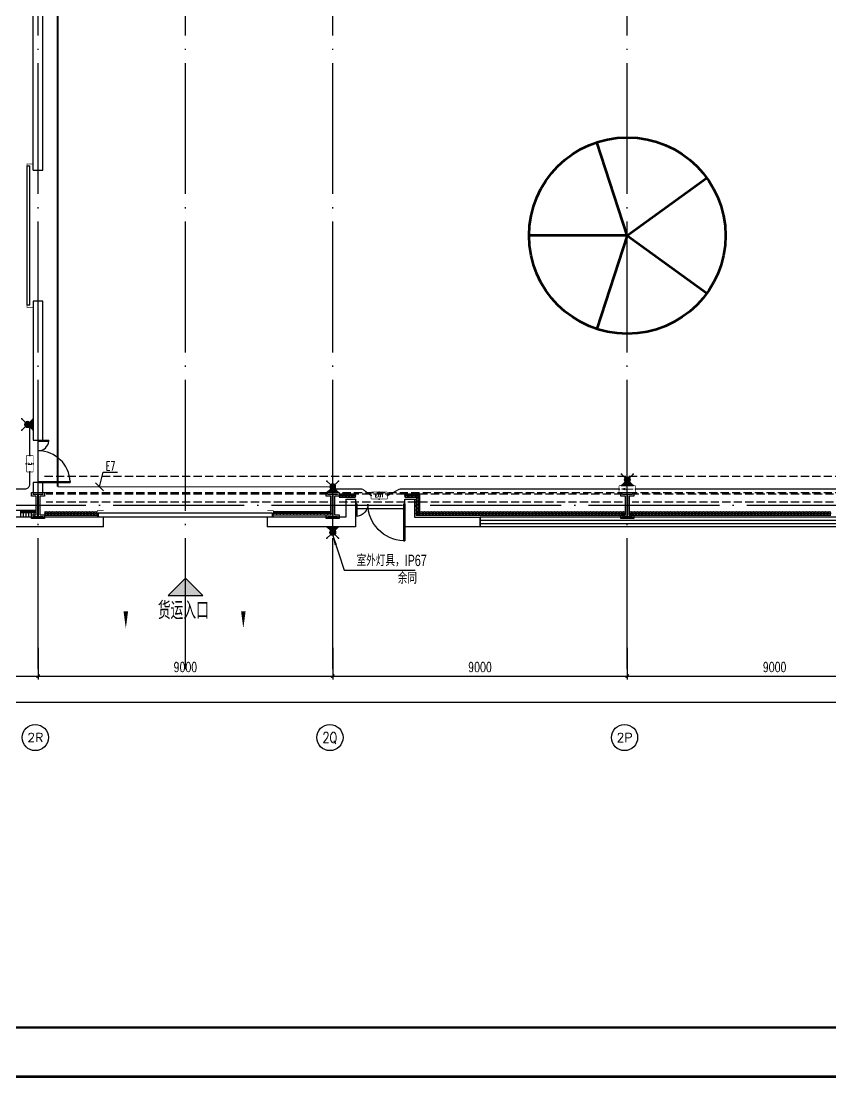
# Model space of a CAD drawing. Extents: x -1396510 to 1250330, y -1892470 to 1623980.
# Drawn here: x 266458 to 291194, y -816618 to -784327 of the extents above; entities that cross this region are included whole.
import ezdxf
from ezdxf.enums import TextEntityAlignment as Align

# ---------------------------------------------------------------- set-up
doc = ezdxf.new("R2010")
doc.units = 0
doc.header["$LTSCALE"] = 1000
doc.header["$MEASUREMENT"] = 0
for name, pattern in [('10平面$0$DASH', [0.35, 0.25, -0.1]), ('DASH', [0.35, 0.25, -0.1]), ('DOTE', [2.42, 2, -0.2, 0.02, -0.2])]:
    doc.linetypes.add(name, pattern=pattern)
doc.layers.get('Defpoints').update_dxf_attribs({"color": 210})
for name, color, linetype in [('0-cxFrame', 155, 'Continuous'), ('10平面$0$WINDOW', 4, 'Continuous'), ('99平面图例外参$0$A-HATCH-2', 251, 'Continuous'), ('A-AXIS-D', 1, 'Continuous'), ('A-AXIS-DOTE', 14, 'DOTE'), ('A-AXIS-SYMB', 3, 'Continuous'), ('A-HATCH-2', 251, 'Continuous'), ('A-HRAIL', 173, 'Continuous'), ('A-LIN-V', 9, 'Continuous'), ('A-SFCE', 30, 'Continuous'), ('A-TEXT', 61, 'Continuous'), ('A-WINDOW', 140, 'Continuous'), ('AS-COLN', 6, 'Continuous'), ('AS-WALL', 40, 'Continuous'), ('DIM-应急', 3, 'Continuous'), ('DIM-照明', 3, 'Continuous'), ('EQUIP-应急', 3, 'Continuous'), ('EQUIP-照明', 3, 'Continuous'), ('FH-tri', 180, 'Continuous'), ('WIRE-照明', 1, 'Continuous'), ('建-窗', 4, 'Continuous')]:
    doc.layers.add(name, color=color, linetype=linetype)
doc.layers.add('0-cxText', color=131, linetype='Continuous', lineweight=25)
doc.layers.add('A-云线2', color=3, linetype='Continuous', plot=False)
doc.styles.add('_TCH_AXIS', font='COMPLEX', dxfattribs={"bigfont": 'GBCBIG'})
doc.styles.add('_TCH_DIM_T3', font='SIMPLEX', dxfattribs={"width": 0.705882, "bigfont": 'GBCBIG'})
doc.styles.add('_TEL_DIM', font='SIMPLEX', dxfattribs={"width": 0.8, "height": 3.5, "bigfont": 'HZTXT'})
doc.styles.add('A-STANDARD', font='SIMPLEX', dxfattribs={"bigfont": 'GBCBIG'})
doc.styles.add('cx_tuming', font='simhei.ttf')
doc.styles.add('cx_tuqian1', font='')
doc.styles.add('HZTXT5', font='aa.shx', dxfattribs={"width": 0.7, "bigfont": 'hztxt.shx'})
doc.styles.add('黑体', font='simhei.ttf', dxfattribs={"height": 12})
doc.styles.get('cx_tuqian1').set_extended_font_data('SimSun')
doc.dimstyles.new('_TCH_ARCH&&100', dxfattribs={"dimtxt": 297.5, "dimasz": 100, "dimexe": 100, "dimexo": 100, "dimgap": 126.25, "dimtad": 1, "dimdec": 0, "dimzin": 0, "dimdsep": 46, "dimtxsty": '_TCH_DIM_T3', "dimblk": 'ARCHTICK', "dimcen": 0.09, "dimclrt": 7, "dimazin": 2, "dimtfac": 1, "dimtdec": 0, "dimtix": 1, "dimtmove": 2, "dimatfit": 3, "dimfxl": 0, "dimtolj": 1, "dimtzin": 0, "dimarcsym": 0})

# ---------------------------------------------------------------- blocks, each defined once
blk = doc.blocks.new('WINDOW2DLIB$DYNSTYLE$00000005')
at = {"color": 0}
for points in [[(-0.5, 0.5), (-0.5, -0.5)], [(-0.5, 0.5), (0.5, 0.5)], [(0.5, -0.5), (0.5, 0.5)], [(0.5, 0.1667), (-0.5, 0.1667)], [(0.5, -0.1667), (-0.5, -0.1667)], [(-0.5, -0.5), (0.5, -0.5)]]:
    blk.add_lwpolyline(points, dxfattribs=at)
blk = doc.blocks.new('10平面$0$$DorLib2D$00000126')
at = {"color": 0, "linetype": 'Continuous'}
for p, q in [((-0.532, 0.5), (-0.532, 0.9)), ((0.532, 0.9), (0.532, 0.5))]:
    blk.add_line(p, q, dxfattribs=at)
at = {"color": 0, "linetype": '10平面$0$DASH'}
for p, q in [((-0.532, 0.9), (0.532, 0.9)), ((-0.532, 0.5), (0.532, 0.5))]:
    blk.add_line(p, q, dxfattribs=at)
blk = doc.blocks.new('DOOR2DLIB$SYSLIB$00000123')
at = {"color": 0}
for p, q in [((0.475, -0.001), (0.475, 0.752)), ((0.475, 0.752), (0.5, 0.752)), ((0.5, -0.001), (0.5, 0.752)), ((-0.5, 0), (-0.5, 0.252)), ((-0.475, 0.252), (-0.5, 0.252)), ((-0.475, 0), (-0.475, 0.252)), ((-0.475, 0), (-0.5, 0)), ((0.475, -0.001), (0.5, -0.001))]:
    blk.add_line(p, q, dxfattribs=at)
for centre, radius, start, end in [((0.505, -0.002), 0.755, 92.2493, 179.7238), ((-0.501, 0.003), 0.251, 359.7899, 84.0974)]:
    blk.add_arc(centre, radius, start, end, dxfattribs=at)
blk = doc.blocks.new('42343243')
at = {"layer": '10平面$0$WINDOW'}
blk.add_line((-252654, 1222620), (-254154, 1222620), dxfattribs=at)
at = {"layer": 'AS-WALL'}
for p, q in [((-254154, 1223170), (-256854, 1223170)), ((-256854, 1222870), (-256854, 1223170)), ((-254154, 1222620), (-254154, 1223170)), ((-250354, 1223170), (-252654, 1223170)), ((-252654, 1222620), (-252654, 1223170)), ((-250354, 1222870), (-250354, 1223170)), ((-254454, 1222870), (-256854, 1222870)), ((-254454, 1222320), (-254454, 1222870)), ((-252354, 1222870), (-250354, 1222870)), ((-252354, 1222320), (-252354, 1222870)), ((-254154, 1222320), (-254154, 1222620)), ((-252654, 1222620), (-252654, 1222320)), ((-254454, 1222320), (-254154, 1222320)), ((-252654, 1222320), (-252354, 1222320))]:
    blk.add_line(p, q, dxfattribs=at)
at = {"layer": '10平面$0$WINDOW', "zscale": 300}
for name, p, xscale, yscale, rotation in [('DOOR2DLIB$SYSLIB$00000123', (-253404, 1222470), -1500, -1500, 179.9999999999555), ('10平面$0$$DorLib2D$00000126', (-259354, 1223020), 5000, 300, 179.9999999999992)]:
    blk.add_blockref(name, p, dxfattribs=dict(at, xscale=xscale, yscale=yscale, rotation=rotation))
at = {"layer": '建-窗', "xscale": -20900, "yscale": -300, "zscale": 300, "rotation": 359.9999999994902}
blk.add_blockref('WINDOW2DLIB$DYNSTYLE$00000005', (-239904, 1223020), dxfattribs=at)
blk = doc.blocks.new('nt66')
at = {"layer": 'A-HATCH-2', "color": 8}
blk.add_lwpolyline([(-195840, 766870), (-195440, 766870), (-195440, 766758), (-195586, 766758), (-195586, 766182), (-195440, 766182), (-195440, 766070), (-195840, 766070), (-195840, 766182), (-195694, 766182), (-195694, 766758), (-195840, 766758)], close=True, dxfattribs=at)
at = {"layer": 'AS-COLN'}
blk.add_lwpolyline([(-195790, 766820), (-195490, 766820), (-195490, 766808), (-195636, 766808), (-195636, 766132), (-195490, 766132), (-195490, 766120), (-195790, 766120), (-195790, 766132), (-195644, 766132), (-195644, 766808), (-195790, 766808)], close=True, dxfattribs=at)
blk = doc.blocks.new('33333')
for p in [(-68214, -126400), (-59214, -126400), (-50214, -126400)]:
    blk.add_blockref('nt66', p)
blk = doc.blocks.new('w42343')
at = {"layer": 'A-HATCH-2', "color": 8, "linetype": 'DASH'}
for p, q in [((-263654, 640970), (-128354, 640970)), ((-263654, 640470), (-128354, 640470))]:
    blk.add_line(p, q, dxfattribs=at)
blk = doc.blocks.new('w4324324')
at = {"layer": 'A-HATCH-2', "color": 0, "lineweight": 60}
for q in [(-1694760, 686605), (-1697614, 684532), (-1691907, 684532), (-1696524, 681178), (-1692997, 681178)]:
    blk.add_line((-1694760, 683605), q, dxfattribs=at)
blk.add_circle((-1694760, 683605), 3000, dxfattribs=at)
blk = doc.blocks.new('ner546')
at = {"layer": 'A-LIN-V', "color": 8}
blk.add_blockref('w4324324', (565280, 43256), dxfattribs=at)
blk = doc.blocks.new('3333')
at = {"layer": 'A-SFCE', "const_width": 20}
blk.add_lwpolyline([(-227064, 766320), (-227064, 766510), (-227244, 766510), (-227244, 766320)], dxfattribs=at)
blk = doc.blocks.new('_ArchTick')
at = {"color": 0, "linetype": 'ByBlock', "const_width": 0.4}
blk.add_lwpolyline([(-0.5, -0.5), (0.5, 0.5)], dxfattribs=at)
blk = doc.blocks.new('*D5748')
at = {"layer": 'A-AXIS-D', "color": 0, "lineweight": -2, "transparency": 16777216}
for p, q in [((12300, -86850), (12300, -87810)), ((21300, -86850), (21300, -87810)), ((12300, -87710), (21300, -87710))]:
    blk.add_line(p, q, dxfattribs=at)
at = {"layer": 'Defpoints', "color": 0, "transparency": 16777216}
for p in [(12300, -86750), (21300, -86750), (21300, -87710)]:
    blk.add_point(p, dxfattribs=at)
at = {"layer": 'A-AXIS-D', "color": 0, "lineweight": -2, "transparency": 16777216, "xscale": 100, "yscale": 100, "zscale": 100, "rotation": 180}
blk.add_blockref('_ArchTick', (12300, -87710), dxfattribs=at)
at = {"layer": 'A-AXIS-D', "color": 0, "lineweight": -2, "transparency": 16777216, "xscale": 100, "yscale": 100, "zscale": 100}
blk.add_blockref('_ArchTick', (21300, -87710), dxfattribs=at)
at = {"layer": 'A-AXIS-D', "color": 7, "transparency": 16777216, "insert": (16800, -87435), "char_height": 297.5, "attachment_point": 5, "style": '_TCH_DIM_T3'}
blk.add_mtext('\\A1;9000', dxfattribs=at)
blk = doc.blocks.new('*D5749')
at = {"layer": 'A-AXIS-D', "color": 0, "lineweight": -2, "transparency": 16777216}
for p, q in [((21300, -86850), (21300, -87810)), ((30300, -86850), (30300, -87810)), ((21300, -87710), (30300, -87710))]:
    blk.add_line(p, q, dxfattribs=at)
at = {"layer": 'Defpoints', "color": 0, "transparency": 16777216}
for p in [(21300, -86750), (30300, -86750), (30300, -87710)]:
    blk.add_point(p, dxfattribs=at)
at = {"layer": 'A-AXIS-D', "color": 0, "lineweight": -2, "transparency": 16777216, "xscale": 100, "yscale": 100, "zscale": 100, "rotation": 180}
blk.add_blockref('_ArchTick', (21300, -87710), dxfattribs=at)
at = {"layer": 'A-AXIS-D', "color": 0, "lineweight": -2, "transparency": 16777216, "xscale": 100, "yscale": 100, "zscale": 100}
blk.add_blockref('_ArchTick', (30300, -87710), dxfattribs=at)
at = {"layer": 'A-AXIS-D', "color": 7, "transparency": 16777216, "insert": (25800, -87435), "char_height": 297.5, "attachment_point": 5, "style": '_TCH_DIM_T3'}
blk.add_mtext('\\A1;9000', dxfattribs=at)
blk = doc.blocks.new('*D5750')
at = {"layer": 'A-AXIS-D', "color": 0, "lineweight": -2, "transparency": 16777216}
for p, q in [((30300, -86850), (30300, -87810)), ((39300, -86850), (39300, -87810)), ((30300, -87710), (39300, -87710))]:
    blk.add_line(p, q, dxfattribs=at)
at = {"layer": 'Defpoints', "color": 0, "transparency": 16777216}
for p in [(30300, -86750), (39300, -86750), (39300, -87710)]:
    blk.add_point(p, dxfattribs=at)
at = {"layer": 'A-AXIS-D', "color": 0, "lineweight": -2, "transparency": 16777216, "xscale": 100, "yscale": 100, "zscale": 100, "rotation": 180}
blk.add_blockref('_ArchTick', (30300, -87710), dxfattribs=at)
at = {"layer": 'A-AXIS-D', "color": 0, "lineweight": -2, "transparency": 16777216, "xscale": 100, "yscale": 100, "zscale": 100}
blk.add_blockref('_ArchTick', (39300, -87710), dxfattribs=at)
at = {"layer": 'A-AXIS-D', "color": 7, "transparency": 16777216, "insert": (34800, -87435), "char_height": 297.5, "attachment_point": 5, "style": '_TCH_DIM_T3'}
blk.add_mtext('\\A1;9000', dxfattribs=at)
blk = doc.blocks.new('*D5751')
at = {"layer": 'A-AXIS-D', "color": 0, "lineweight": -2, "transparency": 16777216}
for p, q in [((39300, -86850), (39300, -87810)), ((48300, -86850), (48300, -87810)), ((39300, -87710), (48300, -87710))]:
    blk.add_line(p, q, dxfattribs=at)
at = {"layer": 'Defpoints', "color": 0, "transparency": 16777216}
for p in [(39300, -86750), (48300, -86750), (48300, -87710)]:
    blk.add_point(p, dxfattribs=at)
at = {"layer": 'A-AXIS-D', "color": 0, "lineweight": -2, "transparency": 16777216, "xscale": 100, "yscale": 100, "zscale": 100, "rotation": 180}
blk.add_blockref('_ArchTick', (39300, -87710), dxfattribs=at)
at = {"layer": 'A-AXIS-D', "color": 0, "lineweight": -2, "transparency": 16777216, "xscale": 100, "yscale": 100, "zscale": 100}
blk.add_blockref('_ArchTick', (48300, -87710), dxfattribs=at)
at = {"layer": 'A-AXIS-D', "color": 7, "transparency": 16777216, "insert": (43800, -87435), "char_height": 297.5, "attachment_point": 5, "style": '_TCH_DIM_T3'}
blk.add_mtext('\\A1;9000', dxfattribs=at)
blk = doc.blocks.new('*D5765')
at = {"layer": 'A-AXIS-D', "color": 0, "lineweight": -2, "transparency": 16777216}
for p, q in [((-900, -86950), (-900, -88610)), ((157100, -86950), (157100, -88610)), ((-900, -88510), (157100, -88510))]:
    blk.add_line(p, q, dxfattribs=at)
at = {"layer": 'Defpoints', "color": 0, "transparency": 16777216}
for p in [(-900, -86850), (157100, -86850), (157100, -88510)]:
    blk.add_point(p, dxfattribs=at)
at = {"layer": 'A-AXIS-D', "color": 0, "lineweight": -2, "transparency": 16777216, "xscale": 100, "yscale": 100, "zscale": 100, "rotation": 180}
blk.add_blockref('_ArchTick', (-900, -88510), dxfattribs=at)
at = {"layer": 'A-AXIS-D', "color": 0, "lineweight": -2, "transparency": 16777216, "xscale": 100, "yscale": 100, "zscale": 100}
blk.add_blockref('_ArchTick', (157100, -88510), dxfattribs=at)
at = {"layer": 'A-AXIS-D', "color": 7, "transparency": 16777216, "insert": (78100, -88235), "char_height": 297.5, "attachment_point": 5, "style": '_TCH_DIM_T3'}
blk.add_mtext('\\A1;158000', dxfattribs=at)
blk = doc.blocks.new('99平面图例外参$0$$LinePat$填挖边坡')
at = {"color": 0}
for p, q in [((0, 0), (0, -1500)), ((300, 0), (300, -600))]:
    blk.add_line(p, q, dxfattribs=at)
at = {"layer": 'Defpoints', "color": 0}
blk.add_point((600, 0), dxfattribs=at)
blk = doc.blocks.new('99平面图例外参$0$$LinePat$圆环')
for points in [[(0, 150), (300, 150)], [(0, 0), (300, 0)], [(0, -150), (300, -150)]]:
    blk.add_lwpolyline(points)
at = {"color": 0}
blk.add_circle((150, 0), 150, dxfattribs=at)
blk = doc.blocks.new('$equip_U$00000203(EQ-138-沈勤辉)')
at = {"color": 7, "lineweight": 0}
for p, q in [((-0.348, -0.15), (-0.2, -0.15)), ((-0.348, -0.45), (-0.348, -0.15)), ((-0.348, -0.293), (-0.257, -0.293)), ((-0.348, -0.45), (-0.2, -0.45)), ((-0.131, -0.15), (0.029, -0.45)), ((-0.131, -0.45), (0.029, -0.15)), ((0.097, -0.45), (0.097, -0.15)), ((0.188, -0.15), (0.348, -0.15)), ((0.269, -0.15), (0.269, -0.45))]:
    blk.add_line(p, q, dxfattribs=at)
at = {"lineweight": 0, "const_width": 0.0571}
blk.add_lwpolyline([(-0.658, -0.6), (0.658, -0.6, 0.414214), (0.72, -0.538), (0.72, -0.062, 0.414213), (0.658, 0), (-0.658, 0, 0.414214), (-0.72, -0.062, 0), (-0.72, -0.538, 0.414245), (-0.658, -0.6, 18481.445439)], format="xyb", dxfattribs=at)
for p in [(0, 0), (-0.72, -0.3), (0, -0.6), (0.72, -0.3)]:
    blk.add_point(p)
at = {"color": 7, "style": '_TEL_DIM', "flags": 1}
for tag in ['A', 'REMARK']:
    blk.add_attdef(tag, text='', height=0.00002, dxfattribs=at).set_placement((0, 0), align=Align.MIDDLE_CENTER)
blk = doc.blocks.new('$equip$00003158')
h = blk.add_hatch(color=256)
h.dxf.hatch_style = 1
h.paths.add_polyline_path([(0, 0.25, -0.198912), (-0.177, 0.323), (-0.5, 0), (0.5, 0), (0.177, 0.323, -0.198912)])
blk.add_hatch(color=256).paths.add_polyline_path([(0, 0.75, 1), (0, 0.25, 1)])
for p, q in [((-0.5, 1), (-0.177, 0.677)), ((0.177, 0.677), (0.5, 1)), ((-0.5, 0), (-0.177, 0.323)), ((-0.5, 0), (0.5, 0)), ((0.177, 0.323), (0.5, 0))]:
    blk.add_line(p, q)
blk.add_circle((0, 0.5), 0.25)
for p in [(-0.5, 1), (0.5, 1), (-0.5, 0), (0, 0), (0.5, 0)]:
    blk.add_point(p)
at = {"color": 7, "style": '_TEL_DIM', "flags": 1}
for tag in ['A', 'REMARK']:
    blk.add_attdef(tag, text='', height=0.00002, dxfattribs=at).set_placement((0, 0), align=Align.MIDDLE_CENTER)
blk = doc.blocks.new('$equip_U$00000208(EQ-138-沈勤辉)')
blk.add_hatch(color=256).paths.add_polyline_path([(0.215, 0.372), (0.503, 0.3), (0.215, 0.228)])
at = {"color": 7, "lineweight": 0}
blk.add_line((-0.503, 0.3), (0.215, 0.3), dxfattribs=at)
at = {"lineweight": 0, "const_width": 0.0571}
blk.add_lwpolyline([(-0.658, 0), (0.658, 0, 0.414214), (0.72, 0.062), (0.72, 0.538, 0.414213), (0.658, 0.6), (-0.658, 0.6, 0.414214), (-0.72, 0.538, 0), (-0.72, 0.062, 0.414245), (-0.658, 0, 18481.445439)], format="xyb", dxfattribs=at)
blk.add_lwpolyline([(0.215, 0.372), (0.503, 0.3), (0.215, 0.228), (0.215, 0.372)], dxfattribs=at)
for p in [(-0.72, 0.3), (0, 0.6), (0, 0), (0.72, 0.3)]:
    blk.add_point(p)
at = {"color": 7, "style": '_TEL_DIM', "flags": 1}
for tag in ['A', 'REMARK']:
    blk.add_attdef(tag, text='', height=0.00002, dxfattribs=at).set_placement((0, 0), align=Align.MIDDLE_CENTER)
blk = doc.blocks.new('$equip_U$00000202(DESKTOP-H88E2E2)')
at = {"color": 7, "lineweight": 0}
for p, q in [((-0.074, -0.15), (0.074, -0.15)), ((-0.074, -0.45), (-0.074, -0.15))]:
    blk.add_line(p, q, dxfattribs=at)
at = {"lineweight": 0, "const_width": 0.0571}
blk.add_lwpolyline([(-0.658, -0.6), (0.658, -0.6, 0.414214), (0.72, -0.538), (0.72, -0.062, 0.414213), (0.658, 0), (-0.658, 0, 0.414214), (-0.72, -0.062, 0), (-0.72, -0.538, 0.414245), (-0.658, -0.6, 18481.445439)], format="xyb", dxfattribs=at)
at = {"color": 7, "lineweight": 0}
for points in [[(-0.074, -0.293), (0.017, -0.293)], [(-0.074, -0.45), (0.074, -0.45)]]:
    blk.add_lwpolyline(points, dxfattribs=at)
for p in [(0, 0), (-0.72, -0.3), (0, -0.6), (0.72, -0.3)]:
    blk.add_point(p)
at = {"color": 7, "style": '_TEL_DIM', "flags": 1}
for tag in ['A', 'REMARK']:
    blk.add_attdef(tag, text='', height=0.00002, dxfattribs=at).set_placement((0, 0), align=Align.MIDDLE_CENTER)
blk = doc.blocks.new('TK22.A0+1 L(Dragon)')
at = {"layer": '0-cxFrame', "color": 7, "const_width": 0.5}
blk.add_lwpolyline([(0, 0), (-1485, 0), (-1485, 841), (0, 841)], close=True, dxfattribs=at)
at = {"layer": '0-cxFrame', "const_width": 0.5}
blk.add_lwpolyline([(-80, 10), (-1465, 10), (-1465, 831), (-80, 831)], close=True, dxfattribs=at)
at = {"style": '黑体', "flags": 4}
blk.add_attdef('图幅', text='', height=3.3, dxfattribs=at).set_placement((-40, 3), align=Align.RIGHT)
at = {"layer": '0-cxText', "flags": 4}
for tag, height, style, p in [('建设单位', 3.5, 'cx_tuming', (-45, 240)), ('项目名称', 3.5, 'cx_tuming', (-45, 210)), ('子项名称', 3.5, 'cx_tuming', (-45, 180)), ('工程编号', 3.3, 'cx_tuqian1', (-35, 165)), ('图名1', 3.5, 'cx_tuming', (-45, 87)), ('图名2', 3.5, 'cx_tuming', (-45, 79)), ('图名3', 3.5, 'cx_tuming', (-45, 71)), ('出图日期', 3.3, 'cx_tuqian1', (-39, 60)), ('专业', 3.3, 'cx_tuqian1', (-55, 52)), ('图号', 3.3, 'cx_tuqian1', (-55, 44)), ('版次', 3.3, 'cx_tuqian1', (-20, 44))]:
    blk.add_attdef(tag, text='', height=height, dxfattribs=dict(at, style=style)).set_placement(p, align=Align.MIDDLE)
at = {"layer": 'Defpoints', "color": 6, "flags": 4}
for tag, height, style, p in [('tufu', 3.3, '黑体', (-12, 12)), ('dwfname', 4, 'cx_tuqian1', (-80, 3))]:
    blk.add_attdef(tag, text='', height=height, dxfattribs=dict(at, style=style)).set_placement(p, align=Align.RIGHT)
blk = doc.blocks.new('世赫2#厂房一层0821')
at = {"layer": 'FH-tri'}
h = blk.add_hatch(color=8, dxfattribs=at)
h.dxf.hatch_style = 1
h.paths.add_polyline_path([(25269.7, -85252.6), (26330.3, -85252.6), (25800, -84722.3)])
at = {"layer": 'A-AXIS-D'}
for centre in [(21215.1, -89588.9), (30215.1, -89588.9), (39215.1, -89588.9)]:
    blk.add_circle(centre, 400, dxfattribs=at)
at = {"layer": 'A-AXIS-DOTE', "color": 8, "ltscale": 2}
for p, q in [((21300, -87498.9), (21300, 6300)), ((25800, -87498.9), (25800, 6300)), ((30300, -87498.9), (30300, 6300)), ((39300, -87498.9), (39300, 6300)), ((163114.2, -82500), (-11095.8, -82500))]:
    blk.add_line(p, q, dxfattribs=at)
at = {"layer": 'A-AXIS-SYMB', "color": 8}
for points in [[(23980, -84792.3, 0, 0, 0), (23980, -86252.3, 0, 140, 0), (23980, -85727.3, 0, 0, 0)], [(27570, -84792.3, 0, 0, 0), (27570, -86252.3, 0, 140, 0), (27570, -85727.3, 0, 0, 0)]]:
    blk.add_lwpolyline(points, format="xyseb", dxfattribs=at)
at = {"layer": 'A-LIN-V'}
for p, q in [((21450, -80500), (21550, -80500)), ((21246, -82650), (-400, -82650))]:
    blk.add_line(p, q, dxfattribs=at)
at = {"layer": 'A-SFCE', "linetype": 'DASH'}
for p, q in [((30150, -82150), (21550, -82150)), ((57150, -82150), (39450, -82150)), ((30150, -82400), (21550, -82400)), ((57150, -82400), (39450, -82400))]:
    blk.add_line(p, q, dxfattribs=at)
at = {"layer": 'A-SFCE', "color": 2, "linetype": 'DASH'}
for p, q in [((39150, -82150), (30450, -82150)), ((39150, -82400), (30450, -82400))]:
    blk.add_line(p, q, dxfattribs=at)
at = {"layer": 'AS-WALL'}
for p, q in [((21150, -72250), (21150, -59750)), ((21450, -72250), (21450, -59750)), ((21150, -72250), (21450, -72250)), ((21150, -76250), (21150, -80500)), ((21450, -76250), (21150, -76250)), ((21450, -80500), (21450, -76250)), ((21150, -80500), (21450, -80500)), ((21450, -81800), (21150, -81800)), ((21150, -81800), (21150, -82150)), ((21450, -82150), (21450, -81800)), ((21150, -82150), (21450, -82150)), ((23300, -82850), (-600, -82850)), ((23300, -83150), (23300, -82850)), ((23300, -83150), (-900, -83150))]:
    blk.add_line(p, q, dxfattribs=at)
at = {"layer": 'FH-tri', "color": 8}
blk.add_lwpolyline([(25269.7, -85252.6), (26330.3, -85252.6), (26330.3, -85252.6), (25800, -84722.3)], close=True, dxfattribs=at)
at = {"layer": '10平面$0$WINDOW'}
for name, p, xscale, yscale, zscale, rotation in [('10平面$0$$DorLib2D$00000126', (21150, -74250), -4000, -200, 200, 269.9999999997814), ('DOOR2DLIB$SYSLIB$00000123', (21300, -81150), -1300, -1300, 300, 90.00000000093436)]:
    blk.add_blockref(name, p, dxfattribs=dict(at, xscale=xscale, yscale=yscale, zscale=zscale, rotation=rotation))
at = {"layer": '99平面图例外参$0$A-HATCH-2', "color": 203, "xscale": 0.1336172830128488, "yscale": 0.1333333333333333, "zscale": 0.1333333333333333, "rotation": 8.843761484292967e-11}
for p in [(20765, -82650), (20845.1, -82650), (20925.3, -82650), (21005.5, -82650), (21085.7, -82650), (21165.8, -82650)]:
    blk.add_blockref('99平面图例外参$0$$LinePat$填挖边坡', p, dxfattribs=at)
at = {"layer": 'A-HRAIL', "yscale": 0.3333333333111111, "zscale": 0.3333333333111111}
for p, xscale, rotation in [((30600, -82200), 0.3333327848855343, 180), ((30700, -82200), 0.3333327848855343, 180), ((30800, -82200), 0.3333327848855343, 180), ((30900, -82200), 0.3333327848855343, 180), ((31000, -82200), 0.3333327848855343, 180), ((32612.5, -82200), 0.3749999998826196, 180), ((32725, -82200), 0.3749999998826196, 180), ((32837.5, -82200), 0.3749999998826196, 180), ((32950, -82200), 0.3749999998826196, 180), ((32900, -82150), 0.3611111226889233, 270), ((32900, -82258.3), 0.3611111226889233, 270), ((32900, -82366.7), 0.3611111226889233, 270), ((32900, -82475), 0.3611111226889233, 270), ((32900, -82583.3), 0.3611111226889233, 270), ((21500, -82744), -0.3355865542302865, 179.9999999997019), ((21600.7, -82744), -0.3355865542302865, 179.9999999997019), ((21701.4, -82744), -0.3355865542302865, 179.9999999997019), ((21802, -82744), -0.3355865542302865, 179.9999999997019), ((21902.7, -82744), -0.3355865542302865, 179.9999999997019), ((22003.4, -82744), -0.3355865542302865, 179.9999999997019), ((22104.1, -82744), -0.3355865542302865, 179.9999999997019), ((22204.7, -82744), -0.3355865542302865, 179.9999999997019), ((22305.4, -82744), -0.3355865542302865, 179.9999999997019), ((22406.1, -82744), -0.3355865542302865, 179.9999999997019), ((22506.8, -82744), -0.3355865542302865, 179.9999999997019), ((22607.4, -82744), -0.3355865542302865, 179.9999999997019), ((22708.1, -82744), -0.3355865542302865, 179.9999999997019), ((22808.8, -82744), -0.3355865542302865, 179.9999999997019), ((22909.5, -82744), -0.3355865542302865, 179.9999999997019), ((23010.1, -82744), -0.3355865542302865, 179.9999999997019), ((28592.5, -82744), 0.344473774357088, 180.000000000205), ((28695.9, -82744), 0.344473774357088, 180.000000000205), ((28799.2, -82744), 0.344473774357088, 180.000000000205), ((28902.6, -82744), 0.344473774357088, 180.000000000205), ((29005.9, -82744), 0.344473774357088, 180.000000000205), ((29109.2, -82744), 0.344473774357088, 180.000000000205), ((29212.6, -82744), 0.344473774357088, 180.000000000205), ((29315.9, -82744), 0.344473774357088, 180.000000000205), ((29419.3, -82744), 0.344473774357088, 180.000000000205), ((29522.6, -82744), 0.344473774357088, 180.000000000205), ((29625.9, -82744), 0.344473774357088, 180.000000000205), ((29729.3, -82744), 0.344473774357088, 180.000000000205), ((29832.6, -82744), 0.344473774357088, 180.000000000205), ((29936, -82744), 0.344473774357088, 180.000000000205), ((30039.3, -82744), 0.344473774357088, 180.000000000205), ((30142.7, -82744), 0.344473774357088, 180.000000000205), ((30246, -82744), 0.344473774357088, 180.000000000205), ((32900, -82691.7), 0.3611111226889233, 270), ((32850, -82744), -0.338412741900589, 179.9999999997967), ((32951.5, -82744), -0.338412741900589, 179.9999999997967), ((33053, -82744), -0.338412741900589, 179.9999999997967), ((33154.6, -82744), -0.338412741900589, 179.9999999997967), ((33256.1, -82744), -0.338412741900589, 179.9999999997967), ((33357.6, -82744), -0.338412741900589, 179.9999999997967), ((33459.1, -82744), -0.338412741900589, 179.9999999997967), ((33560.7, -82744), -0.338412741900589, 179.9999999997967), ((33662.2, -82744), -0.338412741900589, 179.9999999997967), ((33763.7, -82744), -0.338412741900589, 179.9999999997967), ((33865.2, -82744), -0.338412741900589, 179.9999999997967), ((33966.8, -82744), -0.338412741900589, 179.9999999997967), ((34068.3, -82744), -0.338412741900589, 179.9999999997967), ((34169.8, -82744), -0.338412741900589, 179.9999999997967), ((34271.3, -82744), -0.338412741900589, 179.9999999997967), ((34372.9, -82744), -0.338412741900589, 179.9999999997967), ((34474.4, -82744), -0.338412741900589, 179.9999999997967), ((34575.9, -82744), -0.338412741900589, 179.9999999997967), ((34677.4, -82744), -0.338412741900589, 179.9999999997967), ((34779, -82744), -0.338412741900589, 179.9999999997967), ((34880.5, -82744), -0.338412741900589, 179.9999999997967), ((34982, -82744), -0.338412741900589, 179.9999999997967), ((35083.5, -82744), -0.338412741900589, 179.9999999997967), ((35185, -82744), -0.338412741900589, 179.9999999997967), ((35286.6, -82744), -0.338412741900589, 179.9999999997967), ((35388.1, -82744), -0.338412741900589, 179.9999999997967), ((35489.6, -82744), -0.338412741900589, 179.9999999997967), ((35591.1, -82744), -0.338412741900589, 179.9999999997967), ((35692.7, -82744), -0.338412741900589, 179.9999999997967), ((35794.2, -82744), -0.338412741900589, 179.9999999997967), ((35895.7, -82744), -0.338412741900589, 179.9999999997967), ((35997.2, -82744), -0.338412741900589, 179.9999999997967), ((36098.8, -82744), -0.338412741900589, 179.9999999997967), ((36200.3, -82744), -0.338412741900589, 179.9999999997967), ((36301.8, -82744), -0.338412741900589, 179.9999999997967), ((36403.3, -82744), -0.338412741900589, 179.9999999997967), ((36504.9, -82744), -0.338412741900589, 179.9999999997967), ((36606.4, -82744), -0.338412741900589, 179.9999999997967), ((36707.9, -82744), -0.338412741900589, 179.9999999997967), ((36809.4, -82744), -0.338412741900589, 179.9999999997967), ((36911, -82744), -0.338412741900589, 179.9999999997967), ((37012.5, -82744), -0.338412741900589, 179.9999999997967), ((37114, -82744), -0.338412741900589, 179.9999999997967), ((37215.5, -82744), -0.338412741900589, 179.9999999997967), ((37317, -82744), -0.338412741900589, 179.9999999997967), ((37418.6, -82744), -0.338412741900589, 179.9999999997967), ((37520.1, -82744), -0.338412741900589, 179.9999999997967), ((37621.6, -82744), -0.338412741900589, 179.9999999997967), ((37723.1, -82744), -0.338412741900589, 179.9999999997967), ((37824.7, -82744), -0.338412741900589, 179.9999999997967), ((37926.2, -82744), -0.338412741900589, 179.9999999997967), ((38027.7, -82744), -0.338412741900589, 179.9999999997967), ((38129.2, -82744), -0.338412741900589, 179.9999999997967), ((38230.8, -82744), -0.338412741900589, 179.9999999997967), ((38332.3, -82744), -0.338412741900589, 179.9999999997967), ((38433.8, -82744), -0.338412741900589, 179.9999999997967), ((38535.3, -82744), -0.338412741900589, 179.9999999997967), ((38636.9, -82744), -0.338412741900589, 179.9999999997967), ((38738.4, -82744), -0.338412741900589, 179.9999999997967), ((38839.9, -82744), -0.338412741900589, 179.9999999997967), ((38941.4, -82744), -0.338412741900589, 179.9999999997967), ((39043, -82744), -0.338412741900589, 179.9999999997967), ((39144.5, -82744), -0.338412741900589, 179.9999999997967), ((39354, -82744), -0.3368181817957273, 179.9999999997967), ((39455, -82744), -0.3368181817957273, 179.9999999997967), ((39556.1, -82744), -0.3368181817957273, 179.9999999997967), ((39657.1, -82744), -0.3368181817957273, 179.9999999997967), ((39758.2, -82744), -0.3368181817957273, 179.9999999997967), ((39859.2, -82744), -0.3368181817957273, 179.9999999997967), ((39960.3, -82744), -0.3368181817957273, 179.9999999997967), ((40061.3, -82744), -0.3368181817957273, 179.9999999997967), ((40162.4, -82744), -0.3368181817957273, 179.9999999997967), ((40263.4, -82744), -0.3368181817957273, 179.9999999997967), ((40364.5, -82744), -0.3368181817957273, 179.9999999997967), ((40465.5, -82744), -0.3368181817957273, 179.9999999997967), ((40566.5, -82744), -0.3368181817957273, 179.9999999997967), ((40667.6, -82744), -0.3368181817957273, 179.9999999997967), ((40768.6, -82744), -0.3368181817957273, 179.9999999997967), ((40869.7, -82744), -0.3368181817957273, 179.9999999997967), ((40970.7, -82744), -0.3368181817957273, 179.9999999997967), ((41071.8, -82744), -0.3368181817957273, 179.9999999997967), ((41172.8, -82744), -0.3368181817957273, 179.9999999997967), ((41273.9, -82744), -0.3368181817957273, 179.9999999997967), ((41374.9, -82744), -0.3368181817957273, 179.9999999997967), ((41476, -82744), -0.3368181817957273, 179.9999999997967), ((41577, -82744), -0.3368181817957273, 179.9999999997967), ((41678, -82744), -0.3368181817957273, 179.9999999997967), ((41779.1, -82744), -0.3368181817957273, 179.9999999997967), ((41880.1, -82744), -0.3368181817957273, 179.9999999997967), ((41981.2, -82744), -0.3368181817957273, 179.9999999997967), ((42082.2, -82744), -0.3368181817957273, 179.9999999997967), ((42183.3, -82744), -0.3368181817957273, 179.9999999997967), ((42284.3, -82744), -0.3368181817957273, 179.9999999997967), ((42385.4, -82744), -0.3368181817957273, 179.9999999997967), ((42486.4, -82744), -0.3368181817957273, 179.9999999997967), ((42587.5, -82744), -0.3368181817957273, 179.9999999997967), ((42688.5, -82744), -0.3368181817957273, 179.9999999997967), ((42789.5, -82744), -0.3368181817957273, 179.9999999997967), ((42890.6, -82744), -0.3368181817957273, 179.9999999997967), ((42991.6, -82744), -0.3368181817957273, 179.9999999997967), ((43092.7, -82744), -0.3368181817957273, 179.9999999997967), ((43193.7, -82744), -0.3368181817957273, 179.9999999997967), ((43294.8, -82744), -0.3368181817957273, 179.9999999997967), ((43395.8, -82744), -0.3368181817957273, 179.9999999997967), ((43496.9, -82744), -0.3368181817957273, 179.9999999997967), ((43597.9, -82744), -0.3368181817957273, 179.9999999997967), ((43699, -82744), -0.3368181817957273, 179.9999999997967), ((43800, -82744), -0.3368181817957273, 179.9999999997967), ((43901, -82744), -0.3368181817957273, 179.9999999997967), ((44002.1, -82744), -0.3368181817957273, 179.9999999997967), ((44103.1, -82744), -0.3368181817957273, 179.9999999997967), ((44204.2, -82744), -0.3368181817957273, 179.9999999997967), ((44305.2, -82744), -0.3368181817957273, 179.9999999997967), ((44406.3, -82744), -0.3368181817957273, 179.9999999997967), ((44507.3, -82744), -0.3368181817957273, 179.9999999997967), ((44608.4, -82744), -0.3368181817957273, 179.9999999997967), ((44709.4, -82744), -0.3368181817957273, 179.9999999997967), ((44810.5, -82744), -0.3368181817957273, 179.9999999997967), ((44911.5, -82744), -0.3368181817957273, 179.9999999997967), ((45012.5, -82744), -0.3368181817957273, 179.9999999997967), ((45113.6, -82744), -0.3368181817957273, 179.9999999997967), ((45214.6, -82744), -0.3368181817957273, 179.9999999997967), ((45315.7, -82744), -0.3368181817957273, 179.9999999997967), ((45416.7, -82744), -0.3368181817957273, 179.9999999997967)]:
    blk.add_blockref('99平面图例外参$0$$LinePat$圆环', p, dxfattribs=dict(at, xscale=xscale, rotation=rotation))
at = {"layer": 'A-LIN-V', "color": 8, "rotation": 90.00000000000001}
blk.add_blockref('ner546', (766160.7, 1055230), dxfattribs=at)
at = {"layer": 'A-SFCE'}
blk.add_blockref('3333', (248204.2, -838570), dxfattribs=at)
at = {"layer": 'A-SFCE', "xscale": -1}
for p, rotation in [((248204.2, 690070), 180), ((789620.8, -309904.2), 90)]:
    blk.add_blockref('3333', p, dxfattribs=dict(at, rotation=rotation))
at = {"layer": 'A-SFCE', "rotation": 270}
blk.add_blockref('3333', (-738020.8, -309904.2), dxfattribs=at)
at = {"layer": 'A-WINDOW'}
for name in ['33333', 'w42343']:
    blk.add_blockref(name, (285154.2, -722570), dxfattribs=at)
at = {"layer": 'A-WINDOW', "xscale": -1, "rotation": 180}
blk.add_blockref('42343243', (285154.2, 1140020), dxfattribs=at)
at = {"layer": 'A-AXIS-D', "color": 7, "style": '_TCH_AXIS', "width": 0.807692}
blk.add_text('2Q', height=327.87, dxfattribs=at).set_placement((29988.1, -89752.8), (30442.1, -89752.8), align=Align.FIT)
at = {"layer": 'A-AXIS-D', "color": 7, "style": '_TCH_AXIS'}
for s, height, p, p2 in [('2R', 270.86, (20970, -89724.3), (21460.2, -89724.3)), ('2P', 276.42, (38971.6, -89727.1), (39458.6, -89727.1))]:
    blk.add_text(s, height=height, dxfattribs=at).set_placement(p, p2, align=Align.FIT)
at = {"layer": 'A-TEXT', "color": 8, "style": 'A-STANDARD'}
blk.add_text('货运入口', height=540.14, dxfattribs=at).set_placement((24958.7, -85974.7))
at = {"layer": 'A-AXIS-D'}
for base, p1, p2, picture, middle in [((157100, -88510), (-900, -86850), (157100, -86850), '*D5765', (78100, -88235)), ((21300, -87710), (12300, -86750), (21300, -86750), '*D5748', (16800, -87435)), ((30300, -87710), (21300, -86750), (30300, -86750), '*D5749', (25800, -87435)), ((39300, -87710), (30300, -86750), (39300, -86750), '*D5750', (34800, -87435)), ((48300, -87710), (39300, -86750), (48300, -86750), '*D5751', (43800, -87435))]:
    dim = blk.add_linear_dim(base=base, p1=p1, p2=p2, angle=0, dimstyle='_TCH_ARCH&&100', dxfattribs=at)
    dim.commit()
    dim.dimension.update_dxf_attribs({"geometry": picture, "text_midpoint": middle, "dimtype": 161})

msp = doc.modelspace()

# ---------------------------------------------------------------- linework, layer by layer
at = {"layer": 'DIM-应急'}
for p, q in [((275975.8, -800042.5), (276330, -801100)), ((276330, -801100), (278500, -801100))]:
    msp.add_line(p, q, dxfattribs=at)
msp.add_lwpolyline([(275975.8, -800042.5, 0, 80, 0), (276071.1, -800327, 0, 0, 0)], format="xyseb", dxfattribs=at)
at = {"layer": 'DIM-照明'}
msp.add_line((268726.3, -798431.3), (268973.7, -798678.7), dxfattribs=at)
for points in [[(268850, -798555), (268960, -798110)], [(268960, -798110), (269399, -798110)]]:
    msp.add_lwpolyline(points, dxfattribs=at)
at = {"layer": 'WIRE-照明', "color": 6, "linetype": 'Continuous', "const_width": 70}
msp.add_lwpolyline([(267574.2, -731511.8), (267574.2, -798555)], dxfattribs=at)
at = {"layer": 'WIRE-照明', "color": 6, "linetype": 'DASH', "const_width": 35}
for points in [[(266720.8, -796671.2), (266720.8, -797597.9)], [(266720.8, -798475), (266720.8, -798102.1)], [(267574.2, -798555), (275888.3, -798555)], [(258227.9, -798625), (266570.8, -798625)], [(275975.8, -799780), (275975.8, -798730)], [(276045.8, -798625), (276883.8, -798625)], [(276883.8, -798625), (277147.9, -798825)], [(277652.1, -798825), (278018, -798625)], [(278018, -798625), (284723.7, -798625)], [(285227.9, -798625), (293723.7, -798625)]]:
    msp.add_lwpolyline(points, dxfattribs=at)
msp.add_lwpolyline([(266570.8, -798625, 0.4142136), (266720.8, -798475)], format="xyb", dxfattribs=at)

# ---------------------------------------------------------------- block references
at = {"layer": '0-cxFrame', "xscale": 150, "yscale": 150, "zscale": 150}
msp.add_blockref('TK22.A0+1 L(Dragon)', (434345, -816580), dxfattribs=at)
at = {"layer": 'A-云线2'}
msp.add_blockref('世赫2#厂房一层0821', (245675.8, -716630), dxfattribs=at)
at = {"layer": 'EQUIP-应急', "yscale": 350.0000000000001, "zscale": 350.0000000000001}
for p, xscale, rotation in [((266825.8, -796650), -350.0000000000001, 90), ((275975.8, -799780), 350.0000000000001, 180)]:
    msp.add_blockref('$equip$00003158', p, dxfattribs=dict(at, xscale=xscale, rotation=rotation))
for p, xscale in [((284975.8, -798520), 350.0000000000001), ((275975.8, -798730), -350.0000000000001)]:
    msp.add_blockref('$equip$00003158', p, dxfattribs=dict(at, xscale=xscale))
at = {"layer": 'EQUIP-照明', "xscale": 350, "yscale": 350, "zscale": 350, "rotation": 90}
msp.add_blockref('$equip_U$00000202(DESKTOP-H88E2E2)', (266615.8, -797850), dxfattribs=at)
at = {"layer": 'EQUIP-照明', "yscale": 350, "zscale": 350}
for name, p, xscale in [('$equip_U$00000208(EQ-138-沈勤辉)', (284975.8, -798730), -350), ('$equip_U$00000203(EQ-138-沈勤辉)', (277400, -798720), 350)]:
    msp.add_blockref(name, p, dxfattribs=dict(at, xscale=xscale))

# ---------------------------------------------------------------- texts
at = {"layer": 'DIM-应急', "color": 7, "style": 'HZTXT5', "width": 0.7}
for s, p in [('室外灯具，IP67', (276704.9, -800980.4)), ('余同', (277962.9, -801520))]:
    msp.add_text(s, height=350, dxfattribs=at).set_placement(p)
at = {"layer": 'DIM-照明', "color": 7, "style": '_TEL_DIM', "width": 0.6}
msp.add_text('E7', height=280, dxfattribs=at).set_placement((269047.5, -798060))

doc.saveas('drawing.dxf')
